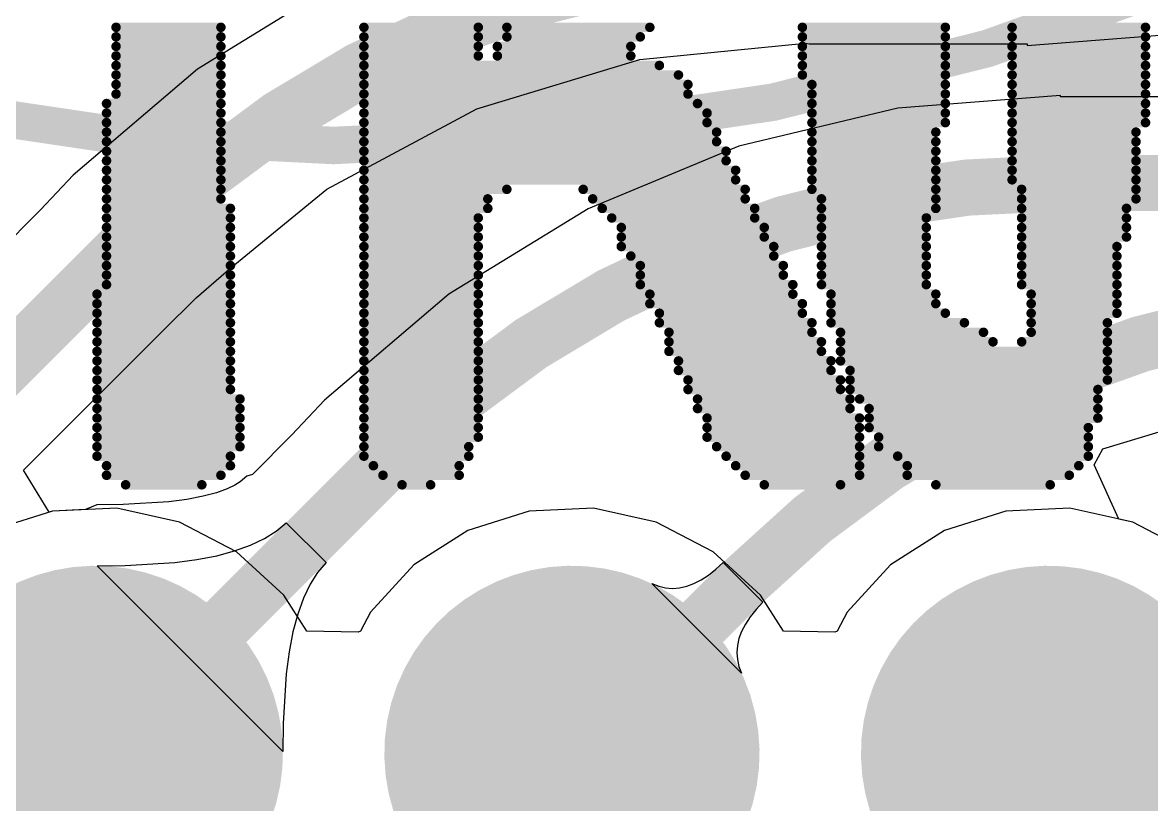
# Model space of a CAD drawing. Header units: millimetres. Extents: x 55.2 to 76.6, y 56.7 to 78.1.
# Drawn here: x 65.084 to 68.092, y 59.681 to 61.765 of the extents above; entities that cross this region are included whole.
import ezdxf

# ---------------------------------------------------------------- set-up
doc = ezdxf.new("R2010")
doc.units = ezdxf.units.MM
for name, color, linetype in [('BottomLayer', 5, 'Continuous'), ('BottomOverlay', 54, 'Continuous'), ('Mechanical1', 6, 'Continuous'), ('MultiLayer', 9, 'Continuous'), ('PadHoleLayer', 156, 'Continuous'), ('TopLayer', 1, 'Continuous'), ('TopSolder', 216, 'Continuous')]:
    doc.layers.add(name, color=color, linetype=linetype)

# ---------------------------------------------------------------- blocks, each defined once
blk = doc.blocks.new('LINX_CELL_HOLDER_SMT_1225_B_4')
at = {"layer": 'BottomOverlay', "const_width": 0.1}
blk.add_lwpolyline([(6, 0, 1), (-6, 0, 1)], format="xyb", close=True, dxfattribs=at)
blk = doc.blocks.new('TESTPOINT_HOLE_6')
at = {"layer": 'BottomLayer', "const_width": 0.5}
blk.add_lwpolyline([(-0.25, 0, 1), (0.25, 0, 1)], format="xyb", close=True, dxfattribs=at)
at = {"layer": 'MultiLayer', "const_width": 0.5}
blk.add_lwpolyline([(-0.25, 0, 1), (0.25, 0, 1)], format="xyb", close=True, dxfattribs=at)
at = {"layer": 'PadHoleLayer', "const_width": 0.325}
blk.add_lwpolyline([(-0.1625, 0, 1), (0.1625, 0, 1)], format="xyb", close=True, dxfattribs=at)
at = {"layer": 'TopLayer', "const_width": 0.5}
blk.add_lwpolyline([(-0.25, 0, 1), (0.25, 0, 1)], format="xyb", close=True, dxfattribs=at)
blk = doc.blocks.new('TESTPOINT_HOLE_7')
at = {"layer": 'BottomLayer', "const_width": 0.5}
blk.add_lwpolyline([(-0.25, 0, 1), (0.25, 0, 1)], format="xyb", close=True, dxfattribs=at)
at = {"layer": 'MultiLayer', "const_width": 0.5}
blk.add_lwpolyline([(-0.25, 0, 1), (0.25, 0, 1)], format="xyb", close=True, dxfattribs=at)
at = {"layer": 'PadHoleLayer', "const_width": 0.325}
blk.add_lwpolyline([(-0.1625, 0, 1), (0.1625, 0, 1)], format="xyb", close=True, dxfattribs=at)
at = {"layer": 'TopLayer', "const_width": 0.5}
blk.add_lwpolyline([(-0.25, 0, 1), (0.25, 0, 1)], format="xyb", close=True, dxfattribs=at)
blk = doc.blocks.new('TESTPOINT_HOLE_8')
at = {"layer": 'BottomLayer', "const_width": 0.5}
blk.add_lwpolyline([(-0.25, 0, 1), (0.25, 0, 1)], format="xyb", close=True, dxfattribs=at)
at = {"layer": 'MultiLayer', "const_width": 0.5}
blk.add_lwpolyline([(-0.25, 0, 1), (0.25, 0, 1)], format="xyb", close=True, dxfattribs=at)
at = {"layer": 'PadHoleLayer', "const_width": 0.325}
blk.add_lwpolyline([(-0.1625, 0, 1), (0.1625, 0, 1)], format="xyb", close=True, dxfattribs=at)
at = {"layer": 'TopLayer', "const_width": 0.5}
blk.add_lwpolyline([(-0.25, 0, 1), (0.25, 0, 1)], format="xyb", close=True, dxfattribs=at)

msp = doc.modelspace()

# ---------------------------------------------------------------- linework, layer by layer
at = {"layer": 'BottomLayer'}
for p, q in [((65.9209, 61.8683), (65.5499, 61.6408)), ((67.7609, 61.7035), (68.1948, 61.7376)), ((66.7288, 61.666), (67.1705, 61.7095)), ((67.1705, 61.7095), (67.1801, 61.7076)), ((67.1801, 61.7076), (67.7609, 61.7076)), ((67.7609, 61.7076), (67.7609, 61.7035)), ((66.2948, 61.5343), (66.7288, 61.666)), ((65.5499, 61.6408), (65.2189, 61.3582)), ((67.8501, 61.5705), (67.4162, 61.5364)), ((67.8501, 61.5664), (67.8501, 61.5705)), ((68.3634, 61.5664), (67.8501, 61.5664)), ((65.8948, 61.3206), (66.2948, 61.5343)), ((67.4162, 61.5364), (66.993, 61.4348)), ((66.993, 61.4348), (66.5909, 61.2682)), ((65.2189, 61.3582), (65.132, 61.2655)), ((65.2189, 61.3582), (65.2189, 61.3582)), ((65.6399, 61.1114), (65.8948, 61.3206)), ((65.132, 61.2655), (64.4269, 60.5603)), ((66.5909, 61.2682), (66.2199, 61.0408)), ((65.5463, 61.0308), (65.6399, 61.1114)), ((66.2199, 61.0408), (65.8889, 60.7582)), ((65.4582, 60.9428), (65.5463, 61.0308)), ((65.0869, 60.5714), (65.4582, 60.9428)), ((65.8889, 60.7582), (65.802, 60.6655)), ((65.8889, 60.7582), (65.8889, 60.7582)), ((67.9624, 60.6287), (68.3487, 60.7459)), ((65.802, 60.6655), (65.6969, 60.5603)), ((67.9393, 60.586), (67.9624, 60.6287)), ((68.0054, 60.4412), (67.9393, 60.586)), ((65.1547, 60.4597), (65.0869, 60.5714)), ((65.6813, 60.5553), (65.6637, 60.5403)), ((65.6969, 60.5603), (65.6813, 60.5553)), ((65.6292, 60.5217), (65.6009, 60.5116)), ((65.6501, 60.5316), (65.6292, 60.5217)), ((65.6637, 60.5403), (65.6501, 60.5316)), ((65.5222, 60.4938), (65.4742, 60.4874)), ((65.5651, 60.5021), (65.5222, 60.4938)), ((65.6009, 60.5116), (65.5651, 60.5021)), ((65.1642, 60.4626), (65.1547, 60.4597)), ((65.2515, 60.4665), (65.1642, 60.4626)), ((65.282, 60.4793), (65.2515, 60.4665)), ((65.3518, 60.4798), (65.282, 60.4793)), ((65.4742, 60.4874), (65.3518, 60.4798)), ((65.7603, 60.4092), (65.7867, 60.4317)), ((65.7867, 60.4317), (65.8927, 60.3257)), ((68.0422, 60.4331), (68.0054, 60.4412)), ((68.194, 60.354), (68.0422, 60.4331)), ((65.7286, 60.3892), (65.7603, 60.4092)), ((65.6491, 60.3564), (65.6915, 60.3716)), ((65.6915, 60.3716), (65.7286, 60.3892)), ((65.5484, 60.3335), (65.6014, 60.3437)), ((65.6014, 60.3437), (65.6491, 60.3564)), ((65.283, 60.317), (65.3573, 60.3174)), ((65.778, 59.822), (65.283, 60.317)), ((65.3573, 60.3174), (65.4901, 60.3257)), ((65.4901, 60.3257), (65.5484, 60.3335)), ((65.8927, 60.3257), (65.8702, 60.2993)), ((66.9312, 60.3076), (66.951, 60.326)), ((66.951, 60.326), (67.057, 60.22)), ((65.8702, 60.2993), (65.8502, 60.2676)), ((66.8921, 60.2792), (66.9116, 60.2919)), ((66.9116, 60.2919), (66.9312, 60.3076)), ((65.8502, 60.2676), (65.8326, 60.2305)), ((67.0002, 60.0302), (66.7612, 60.2692)), ((66.7612, 60.2692), (66.7794, 60.2621)), ((66.7794, 60.2621), (66.7977, 60.2579)), ((66.7977, 60.2579), (66.8163, 60.2565)), ((66.8163, 60.2565), (66.835, 60.2579)), ((66.835, 60.2579), (66.8538, 60.2621)), ((66.8538, 60.2621), (66.8729, 60.2692)), ((66.8729, 60.2692), (66.8921, 60.2792)), ((65.8326, 60.2305), (65.8174, 60.1881)), ((67.057, 60.22), (67.0386, 60.2002)), ((67.0386, 60.2002), (67.0229, 60.1806)), ((65.8174, 60.1881), (65.8047, 60.1404)), ((67.0102, 60.1611), (67.0002, 60.1419)), ((67.0229, 60.1806), (67.0102, 60.1611)), ((65.8047, 60.1404), (65.7945, 60.0874)), ((67.0002, 60.1419), (66.9931, 60.1228)), ((66.9889, 60.104), (66.9875, 60.0853)), ((66.9931, 60.1228), (66.9889, 60.104)), ((65.7945, 60.0874), (65.7867, 60.0291)), ((66.9875, 60.0853), (66.9889, 60.0667)), ((66.9889, 60.0667), (66.9931, 60.0484)), ((66.9931, 60.0484), (67.0002, 60.0302)), ((65.7867, 60.0291), (65.7784, 59.8963)), ((65.7784, 59.8963), (65.778, 59.822))]:
    msp.add_line(p, q, dxfattribs=at)
at = {"layer": 'BottomLayer', "const_width": 0.15}
for points in [[(65.3841, 61.1931, -0.198912), (67.1801, 61.937)], [(66.0541, 60.5931, -0.198912), (67.8501, 61.337)], [(67.004, 60.273, -0.198912), (68.8, 61.0169)]]:
    msp.add_lwpolyline(points, format="xyb", dxfattribs=at)
for points in [[(67.8501, 61.337), (68.3634, 61.337)], [(64.008, 59.817), (65.3841, 61.1931)], [(65.278, 59.817), (66.0541, 60.5931)], [(66.548, 59.817), (67.004, 60.273)], [(64.8117, 59.3507), (65.278, 59.817)]]:
    msp.add_lwpolyline(points, dxfattribs=at)
at = {"layer": 'BottomLayer', "const_width": 0.075}
for points in [[(67.8126, 61.337, 1), (67.8876, 61.337, 1)], [(67.8126, 61.337, 1), (67.8876, 61.337, 1)], [(65.3466, 61.1931, 1), (65.4216, 61.1931, 1)], [(65.3466, 61.1931, 1), (65.4216, 61.1931, 1)], [(66.0166, 60.5931, 1), (66.0916, 60.5931, 1)], [(66.0166, 60.5931, 1), (66.0916, 60.5931, 1)], [(66.9665, 60.273, 1), (67.0415, 60.273, 1)], [(66.9665, 60.273, 1), (67.0415, 60.273, 1)], [(65.2405, 59.817, 1), (65.3155, 59.817, 1)], [(65.2405, 59.817, 1), (65.3155, 59.817, 1)], [(66.5105, 59.817, 1), (66.5855, 59.817, 1)]]:
    msp.add_lwpolyline(points, format="xyb", close=True, dxfattribs=at)
at = {"layer": 'Mechanical1', "const_width": 0.2}
msp.add_lwpolyline([(75.913, 67.437, 1), (55.913, 67.437, 1)], format="xyb", close=True, dxfattribs=at)
at = {"layer": 'TopLayer'}
for p, q in [((65.1642, 60.4626), (65.0009, 60.4112)), ((65.3351, 60.4701), (65.1642, 60.4626)), ((65.5022, 60.4331), (65.3351, 60.4701)), ((66.4342, 60.4626), (66.2709, 60.4112)), ((66.6051, 60.4701), (66.4342, 60.4626)), ((66.7722, 60.4331), (66.6051, 60.4701)), ((67.7042, 60.4627), (67.5409, 60.4112)), ((67.8751, 60.4701), (67.7042, 60.4627)), ((68.0422, 60.4331), (67.8751, 60.4701)), ((65.654, 60.354), (65.5022, 60.4331)), ((66.924, 60.354), (66.7722, 60.4331)), ((68.194, 60.354), (68.0422, 60.4331)), ((66.2709, 60.4112), (66.1266, 60.3192)), ((67.5409, 60.4112), (67.3966, 60.3192)), ((65.7802, 60.2384), (65.654, 60.354)), ((67.0502, 60.2384), (66.924, 60.354)), ((66.1266, 60.3192), (66.011, 60.193)), ((67.3966, 60.3192), (67.281, 60.193)), ((65.8414, 60.1424), (65.7802, 60.2384)), ((67.1114, 60.1424), (67.0502, 60.2384)), ((66.011, 60.193), (65.9847, 60.1425)), ((67.281, 60.193), (67.2547, 60.1425)), ((65.9786, 60.1399), (65.8414, 60.1424)), ((65.9847, 60.1425), (65.9786, 60.1399)), ((67.2486, 60.1399), (67.1114, 60.1424)), ((67.2547, 60.1425), (67.2486, 60.1399))]:
    msp.add_line(p, q, dxfattribs=at)
at = {"layer": 'TopLayer', "const_width": 0.15}
msp.add_lwpolyline([(67.818, 59.817), (69.3409, 59.817)], dxfattribs=at)
at = {"layer": 'TopLayer', "const_width": 0.075}
msp.add_lwpolyline([(67.7805, 59.817, 1), (67.8555, 59.817, 1)], format="xyb", close=True, dxfattribs=at)
at = {"layer": 'TopSolder'}
for points, const_width in [([(75.913, 67.437, 1), (55.913, 67.437, 1)], 1.4), ([(65.3269, 61.7519, 1), (65.3396, 61.7519, 1)], 0.0127), ([(65.6063, 61.7519, 1), (65.619, 61.7519, 1)], 0.0127), ([(65.9873, 61.7519, 1), (66, 61.7519, 1)], 0.0127), ([(66.2921, 61.7519, 1), (66.3048, 61.7519, 1)], 0.0127), ([(66.3683, 61.7519, 1), (66.381, 61.7519, 1)], 0.0127), ([(66.7493, 61.7519, 1), (66.762, 61.7519, 1)], 0.0127), ([(67.1557, 61.7519, 1), (67.1684, 61.7519, 1)], 0.0127), ([(67.5367, 61.7519, 1), (67.5494, 61.7519, 1)], 0.0127), ([(67.7145, 61.7519, 1), (67.7272, 61.7519, 1)], 0.0127), ([(68.0701, 61.7519, 1), (68.0828, 61.7519, 1)], 0.0127), ([(65.3269, 61.7265, 1), (65.3396, 61.7265, 1)], 0.0127), ([(65.6063, 61.7265, 1), (65.619, 61.7265, 1)], 0.0127), ([(65.9873, 61.7265, 1), (66, 61.7265, 1)], 0.0127), ([(66.2921, 61.7265, 1), (66.3048, 61.7265, 1)], 0.0127), ([(66.3683, 61.7265, 1), (66.381, 61.7265, 1)], 0.0127), ([(66.7239, 61.7265, 1), (66.7366, 61.7265, 1)], 0.0127), ([(67.1557, 61.7265, 1), (67.1684, 61.7265, 1)], 0.0127), ([(67.5367, 61.7265, 1), (67.5494, 61.7265, 1)], 0.0127), ([(67.7145, 61.7265, 1), (67.7272, 61.7265, 1)], 0.0127), ([(68.0701, 61.7265, 1), (68.0828, 61.7265, 1)], 0.0127), ([(65.3269, 61.7011, 1), (65.3396, 61.7011, 1)], 0.0127), ([(65.6063, 61.7011, 1), (65.619, 61.7011, 1)], 0.0127), ([(65.9873, 61.7011, 1), (66, 61.7011, 1)], 0.0127), ([(66.2921, 61.7011, 1), (66.3048, 61.7011, 1)], 0.0127), ([(66.3429, 61.7011, 1), (66.3556, 61.7011, 1)], 0.0127), ([(66.6985, 61.7011, 1), (66.7112, 61.7011, 1)], 0.0127), ([(67.1557, 61.7011, 1), (67.1684, 61.7011, 1)], 0.0127), ([(67.5367, 61.7011, 1), (67.5494, 61.7011, 1)], 0.0127), ([(67.7145, 61.7011, 1), (67.7272, 61.7011, 1)], 0.0127), ([(68.0701, 61.7011, 1), (68.0828, 61.7011, 1)], 0.0127), ([(65.3269, 61.6757, 1), (65.3396, 61.6757, 1)], 0.0127), ([(65.6063, 61.6757, 1), (65.619, 61.6757, 1)], 0.0127), ([(65.9873, 61.6757, 1), (66, 61.6757, 1)], 0.0127), ([(66.2921, 61.6757, 1), (66.3048, 61.6757, 1)], 0.0127), ([(66.3429, 61.6757, 1), (66.3556, 61.6757, 1)], 0.0127), ([(66.6985, 61.6757, 1), (66.7112, 61.6757, 1)], 0.0127), ([(67.1557, 61.6757, 1), (67.1684, 61.6757, 1)], 0.0127), ([(67.5367, 61.6757, 1), (67.5494, 61.6757, 1)], 0.0127), ([(67.7145, 61.6757, 1), (67.7272, 61.6757, 1)], 0.0127), ([(68.0701, 61.6757, 1), (68.0828, 61.6757, 1)], 0.0127), ([(65.3269, 61.6503, 1), (65.3396, 61.6503, 1)], 0.0127), ([(65.3269, 61.6249, 1), (65.3396, 61.6249, 1)], 0.0127), ([(65.6063, 61.6503, 1), (65.619, 61.6503, 1)], 0.0127), ([(65.6063, 61.6249, 1), (65.619, 61.6249, 1)], 0.0127), ([(65.9873, 61.6503, 1), (66, 61.6503, 1)], 0.0127), ([(65.9873, 61.6249, 1), (66, 61.6249, 1)], 0.0127), ([(66.7747, 61.6503, 1), (66.7874, 61.6503, 1)], 0.0127), ([(66.8255, 61.6249, 1), (66.8382, 61.6249, 1)], 0.0127), ([(67.1557, 61.6503, 1), (67.1684, 61.6503, 1)], 0.0127), ([(67.1557, 61.6249, 1), (67.1684, 61.6249, 1)], 0.0127), ([(67.5367, 61.6503, 1), (67.5494, 61.6503, 1)], 0.0127), ([(67.5367, 61.6249, 1), (67.5494, 61.6249, 1)], 0.0127), ([(67.7145, 61.6503, 1), (67.7272, 61.6503, 1)], 0.0127), ([(67.7145, 61.6249, 1), (67.7272, 61.6249, 1)], 0.0127), ([(68.0701, 61.6503, 1), (68.0828, 61.6503, 1)], 0.0127), ([(68.0701, 61.6249, 1), (68.0828, 61.6249, 1)], 0.0127), ([(65.3269, 61.5995, 1), (65.3396, 61.5995, 1)], 0.0127), ([(65.6063, 61.5995, 1), (65.619, 61.5995, 1)], 0.0127), ([(65.9873, 61.5995, 1), (66, 61.5995, 1)], 0.0127), ([(66.8509, 61.5995, 1), (66.8636, 61.5995, 1)], 0.0127), ([(67.1811, 61.5995, 1), (67.1938, 61.5995, 1)], 0.0127), ([(67.5367, 61.5995, 1), (67.5494, 61.5995, 1)], 0.0127), ([(67.7145, 61.5995, 1), (67.7272, 61.5995, 1)], 0.0127), ([(68.0701, 61.5995, 1), (68.0828, 61.5995, 1)], 0.0127), ([(65.3269, 61.5741, 1), (65.3396, 61.5741, 1)], 0.0127), ([(65.6063, 61.5741, 1), (65.619, 61.5741, 1)], 0.0127), ([(65.9873, 61.5741, 1), (66, 61.5741, 1)], 0.0127), ([(66.8509, 61.5741, 1), (66.8636, 61.5741, 1)], 0.0127), ([(67.1811, 61.5741, 1), (67.1938, 61.5741, 1)], 0.0127), ([(67.5367, 61.5741, 1), (67.5494, 61.5741, 1)], 0.0127), ([(67.7145, 61.5741, 1), (67.7272, 61.5741, 1)], 0.0127), ([(68.0701, 61.5741, 1), (68.0828, 61.5741, 1)], 0.0127), ([(65.3015, 61.5487, 1), (65.3142, 61.5487, 1)], 0.0127), ([(65.6063, 61.5487, 1), (65.619, 61.5487, 1)], 0.0127), ([(65.9873, 61.5487, 1), (66, 61.5487, 1)], 0.0127), ([(66.8763, 61.5487, 1), (66.889, 61.5487, 1)], 0.0127), ([(67.1811, 61.5487, 1), (67.1938, 61.5487, 1)], 0.0127), ([(67.5367, 61.5487, 1), (67.5494, 61.5487, 1)], 0.0127), ([(67.7145, 61.5487, 1), (67.7272, 61.5487, 1)], 0.0127), ([(68.0701, 61.5487, 1), (68.0828, 61.5487, 1)], 0.0127), ([(65.3015, 61.5233, 1), (65.3142, 61.5233, 1)], 0.0127), ([(65.6063, 61.5233, 1), (65.619, 61.5233, 1)], 0.0127), ([(65.9873, 61.5233, 1), (66, 61.5233, 1)], 0.0127), ([(66.9017, 61.5233, 1), (66.9144, 61.5233, 1)], 0.0127), ([(67.1811, 61.5233, 1), (67.1938, 61.5233, 1)], 0.0127), ([(67.5367, 61.5233, 1), (67.5494, 61.5233, 1)], 0.0127), ([(67.7145, 61.5233, 1), (67.7272, 61.5233, 1)], 0.0127), ([(68.0701, 61.5233, 1), (68.0828, 61.5233, 1)], 0.0127), ([(65.3015, 61.4979, 1), (65.3142, 61.4979, 1)], 0.0127), ([(65.3015, 61.4725, 1), (65.3142, 61.4725, 1)], 0.0127), ([(65.6063, 61.4979, 1), (65.619, 61.4979, 1)], 0.0127), ([(65.6063, 61.4725, 1), (65.619, 61.4725, 1)], 0.0127), ([(65.9873, 61.4979, 1), (66, 61.4979, 1)], 0.0127), ([(65.9873, 61.4725, 1), (66, 61.4725, 1)], 0.0127), ([(66.9017, 61.4979, 1), (66.9144, 61.4979, 1)], 0.0127), ([(66.9271, 61.4725, 1), (66.9398, 61.4725, 1)], 0.0127), ([(67.1811, 61.4979, 1), (67.1938, 61.4979, 1)], 0.0127), ([(67.1811, 61.4725, 1), (67.1938, 61.4725, 1)], 0.0127), ([(67.5113, 61.4725, 1), (67.524, 61.4725, 1)], 0.0127), ([(67.5367, 61.4979, 1), (67.5494, 61.4979, 1)], 0.0127), ([(67.7145, 61.4979, 1), (67.7272, 61.4979, 1)], 0.0127), ([(67.7145, 61.4725, 1), (67.7272, 61.4725, 1)], 0.0127), ([(68.0447, 61.4725, 1), (68.0574, 61.4725, 1)], 0.0127), ([(68.0701, 61.4979, 1), (68.0828, 61.4979, 1)], 0.0127), ([(65.3015, 61.4471, 1), (65.3142, 61.4471, 1)], 0.0127), ([(65.6063, 61.4471, 1), (65.619, 61.4471, 1)], 0.0127), ([(65.9873, 61.4471, 1), (66, 61.4471, 1)], 0.0127), ([(66.9271, 61.4471, 1), (66.9398, 61.4471, 1)], 0.0127), ([(67.1811, 61.4471, 1), (67.1938, 61.4471, 1)], 0.0127), ([(67.5113, 61.4471, 1), (67.524, 61.4471, 1)], 0.0127), ([(67.7145, 61.4471, 1), (67.7272, 61.4471, 1)], 0.0127), ([(68.0447, 61.4471, 1), (68.0574, 61.4471, 1)], 0.0127), ([(65.3015, 61.4217, 1), (65.3142, 61.4217, 1)], 0.0127), ([(65.6063, 61.4217, 1), (65.619, 61.4217, 1)], 0.0127), ([(65.9873, 61.4217, 1), (66, 61.4217, 1)], 0.0127), ([(66.9525, 61.4217, 1), (66.9652, 61.4217, 1)], 0.0127), ([(67.1811, 61.4217, 1), (67.1938, 61.4217, 1)], 0.0127), ([(67.5113, 61.4217, 1), (67.524, 61.4217, 1)], 0.0127), ([(67.7145, 61.4217, 1), (67.7272, 61.4217, 1)], 0.0127), ([(68.0447, 61.4217, 1), (68.0574, 61.4217, 1)], 0.0127), ([(65.3015, 61.3963, 1), (65.3142, 61.3963, 1)], 0.0127), ([(65.6063, 61.3963, 1), (65.619, 61.3963, 1)], 0.0127), ([(65.9873, 61.3963, 1), (66, 61.3963, 1)], 0.0127), ([(66.9525, 61.3963, 1), (66.9652, 61.3963, 1)], 0.0127), ([(67.1811, 61.3963, 1), (67.1938, 61.3963, 1)], 0.0127), ([(67.5113, 61.3963, 1), (67.524, 61.3963, 1)], 0.0127), ([(67.7145, 61.3963, 1), (67.7272, 61.3963, 1)], 0.0127), ([(68.0447, 61.3963, 1), (68.0574, 61.3963, 1)], 0.0127), ([(65.3015, 61.3709, 1), (65.3142, 61.3709, 1)], 0.0127), ([(65.6063, 61.3709, 1), (65.619, 61.3709, 1)], 0.0127), ([(65.9873, 61.3709, 1), (66, 61.3709, 1)], 0.0127), ([(66.9779, 61.3709, 1), (66.9906, 61.3709, 1)], 0.0127), ([(67.1811, 61.3709, 1), (67.1938, 61.3709, 1)], 0.0127), ([(67.5113, 61.3709, 1), (67.524, 61.3709, 1)], 0.0127), ([(67.7145, 61.3709, 1), (67.7272, 61.3709, 1)], 0.0127), ([(68.0447, 61.3709, 1), (68.0574, 61.3709, 1)], 0.0127), ([(65.3015, 61.3455, 1), (65.3142, 61.3455, 1)], 0.0127), ([(65.3015, 61.3201, 1), (65.3142, 61.3201, 1)], 0.0127), ([(65.6063, 61.3455, 1), (65.619, 61.3455, 1)], 0.0127), ([(65.6063, 61.3201, 1), (65.619, 61.3201, 1)], 0.0127), ([(65.9873, 61.3455, 1), (66, 61.3455, 1)], 0.0127), ([(65.9873, 61.3201, 1), (66, 61.3201, 1)], 0.0127), ([(66.3683, 61.3201, 1), (66.381, 61.3201, 1)], 0.0127), ([(66.5715, 61.3201, 1), (66.5842, 61.3201, 1)], 0.0127), ([(66.9779, 61.3455, 1), (66.9906, 61.3455, 1)], 0.0127), ([(67.0033, 61.3201, 1), (67.016, 61.3201, 1)], 0.0127), ([(67.1811, 61.3455, 1), (67.1938, 61.3455, 1)], 0.0127), ([(67.1811, 61.3201, 1), (67.1938, 61.3201, 1)], 0.0127), ([(67.5113, 61.3455, 1), (67.524, 61.3455, 1)], 0.0127), ([(67.5113, 61.3201, 1), (67.524, 61.3201, 1)], 0.0127), ([(67.7145, 61.3455, 1), (67.7272, 61.3455, 1)], 0.0127), ([(67.7399, 61.3201, 1), (67.7526, 61.3201, 1)], 0.0127), ([(68.0447, 61.3455, 1), (68.0574, 61.3455, 1)], 0.0127), ([(68.0447, 61.3201, 1), (68.0574, 61.3201, 1)], 0.0127), ([(65.3015, 61.2947, 1), (65.3142, 61.2947, 1)], 0.0127), ([(65.6063, 61.2947, 1), (65.619, 61.2947, 1)], 0.0127), ([(65.9873, 61.2947, 1), (66, 61.2947, 1)], 0.0127), ([(66.3175, 61.2947, 1), (66.3302, 61.2947, 1)], 0.0127), ([(66.5969, 61.2947, 1), (66.6096, 61.2947, 1)], 0.0127), ([(67.0033, 61.2947, 1), (67.016, 61.2947, 1)], 0.0127), ([(67.2065, 61.2947, 1), (67.2192, 61.2947, 1)], 0.0127), ([(67.5113, 61.2947, 1), (67.524, 61.2947, 1)], 0.0127), ([(67.7399, 61.2947, 1), (67.7526, 61.2947, 1)], 0.0127), ([(68.0447, 61.2947, 1), (68.0574, 61.2947, 1)], 0.0127), ([(65.3015, 61.2693, 1), (65.3142, 61.2693, 1)], 0.0127), ([(65.6317, 61.2693, 1), (65.6444, 61.2693, 1)], 0.0127), ([(65.9873, 61.2693, 1), (66, 61.2693, 1)], 0.0127), ([(66.3175, 61.2693, 1), (66.3302, 61.2693, 1)], 0.0127), ([(66.6223, 61.2693, 1), (66.635, 61.2693, 1)], 0.0127), ([(67.0287, 61.2693, 1), (67.0414, 61.2693, 1)], 0.0127), ([(67.2065, 61.2693, 1), (67.2192, 61.2693, 1)], 0.0127), ([(67.5113, 61.2693, 1), (67.524, 61.2693, 1)], 0.0127), ([(67.7399, 61.2693, 1), (67.7526, 61.2693, 1)], 0.0127), ([(68.0193, 61.2693, 1), (68.032, 61.2693, 1)], 0.0127), ([(65.3015, 61.2439, 1), (65.3142, 61.2439, 1)], 0.0127), ([(65.6317, 61.2439, 1), (65.6444, 61.2439, 1)], 0.0127), ([(65.9873, 61.2439, 1), (66, 61.2439, 1)], 0.0127), ([(66.2921, 61.2439, 1), (66.3048, 61.2439, 1)], 0.0127), ([(66.6477, 61.2439, 1), (66.6604, 61.2439, 1)], 0.0127), ([(67.0287, 61.2439, 1), (67.0414, 61.2439, 1)], 0.0127), ([(67.2065, 61.2439, 1), (67.2192, 61.2439, 1)], 0.0127), ([(67.4859, 61.2439, 1), (67.4986, 61.2439, 1)], 0.0127), ([(67.7399, 61.2439, 1), (67.7526, 61.2439, 1)], 0.0127), ([(68.0193, 61.2439, 1), (68.032, 61.2439, 1)], 0.0127), ([(65.3015, 61.2185, 1), (65.3142, 61.2185, 1)], 0.0127), ([(65.6317, 61.2185, 1), (65.6444, 61.2185, 1)], 0.0127), ([(65.9873, 61.2185, 1), (66, 61.2185, 1)], 0.0127), ([(66.2921, 61.2185, 1), (66.3048, 61.2185, 1)], 0.0127), ([(66.6731, 61.2185, 1), (66.6858, 61.2185, 1)], 0.0127), ([(67.0541, 61.2185, 1), (67.0668, 61.2185, 1)], 0.0127), ([(67.2065, 61.2185, 1), (67.2192, 61.2185, 1)], 0.0127), ([(67.4859, 61.2185, 1), (67.4986, 61.2185, 1)], 0.0127), ([(67.7399, 61.2185, 1), (67.7526, 61.2185, 1)], 0.0127), ([(68.0193, 61.2185, 1), (68.032, 61.2185, 1)], 0.0127), ([(65.3015, 61.1931, 1), (65.3142, 61.1931, 1)], 0.0127), ([(65.6317, 61.1931, 1), (65.6444, 61.1931, 1)], 0.0127), ([(65.9873, 61.1931, 1), (66, 61.1931, 1)], 0.0127), ([(66.2921, 61.1931, 1), (66.3048, 61.1931, 1)], 0.0127), ([(66.6731, 61.1931, 1), (66.6858, 61.1931, 1)], 0.0127), ([(67.0541, 61.1931, 1), (67.0668, 61.1931, 1)], 0.0127), ([(67.2065, 61.1931, 1), (67.2192, 61.1931, 1)], 0.0127), ([(67.4859, 61.1931, 1), (67.4986, 61.1931, 1)], 0.0127), ([(67.7399, 61.1931, 1), (67.7526, 61.1931, 1)], 0.0127), ([(68.0193, 61.1931, 1), (68.032, 61.1931, 1)], 0.0127), ([(65.3015, 61.1677, 1), (65.3142, 61.1677, 1)], 0.0127), ([(65.3015, 61.1423, 1), (65.3142, 61.1423, 1)], 0.0127), ([(65.6317, 61.1677, 1), (65.6444, 61.1677, 1)], 0.0127), ([(65.6317, 61.1423, 1), (65.6444, 61.1423, 1)], 0.0127), ([(65.9873, 61.1677, 1), (66, 61.1677, 1)], 0.0127), ([(65.9873, 61.1423, 1), (66, 61.1423, 1)], 0.0127), ([(66.2921, 61.1677, 1), (66.3048, 61.1677, 1)], 0.0127), ([(66.2921, 61.1423, 1), (66.3048, 61.1423, 1)], 0.0127), ([(66.6731, 61.1677, 1), (66.6858, 61.1677, 1)], 0.0127), ([(66.6985, 61.1423, 1), (66.7112, 61.1423, 1)], 0.0127), ([(67.0795, 61.1677, 1), (67.0922, 61.1677, 1)], 0.0127), ([(67.0795, 61.1423, 1), (67.0922, 61.1423, 1)], 0.0127), ([(67.2065, 61.1677, 1), (67.2192, 61.1677, 1)], 0.0127), ([(67.2065, 61.1423, 1), (67.2192, 61.1423, 1)], 0.0127), ([(67.4859, 61.1677, 1), (67.4986, 61.1677, 1)], 0.0127), ([(67.4859, 61.1423, 1), (67.4986, 61.1423, 1)], 0.0127), ([(67.7399, 61.1677, 1), (67.7526, 61.1677, 1)], 0.0127), ([(67.7399, 61.1423, 1), (67.7526, 61.1423, 1)], 0.0127), ([(67.9939, 61.1677, 1), (68.0066, 61.1677, 1)], 0.0127), ([(67.9939, 61.1423, 1), (68.0066, 61.1423, 1)], 0.0127), ([(65.3015, 61.1169, 1), (65.3142, 61.1169, 1)], 0.0127), ([(65.6317, 61.1169, 1), (65.6444, 61.1169, 1)], 0.0127), ([(65.9873, 61.1169, 1), (66, 61.1169, 1)], 0.0127), ([(66.2921, 61.1169, 1), (66.3048, 61.1169, 1)], 0.0127), ([(66.7239, 61.1169, 1), (66.7366, 61.1169, 1)], 0.0127), ([(67.1049, 61.1169, 1), (67.1176, 61.1169, 1)], 0.0127), ([(67.2065, 61.1169, 1), (67.2192, 61.1169, 1)], 0.0127), ([(67.4859, 61.1169, 1), (67.4986, 61.1169, 1)], 0.0127), ([(67.7399, 61.1169, 1), (67.7526, 61.1169, 1)], 0.0127), ([(67.9939, 61.1169, 1), (68.0066, 61.1169, 1)], 0.0127), ([(65.3015, 61.0915, 1), (65.3142, 61.0915, 1)], 0.0127), ([(65.6317, 61.0915, 1), (65.6444, 61.0915, 1)], 0.0127), ([(65.9873, 61.0915, 1), (66, 61.0915, 1)], 0.0127), ([(66.2921, 61.0915, 1), (66.3048, 61.0915, 1)], 0.0127), ([(66.7239, 61.0915, 1), (66.7366, 61.0915, 1)], 0.0127), ([(67.1049, 61.0915, 1), (67.1176, 61.0915, 1)], 0.0127), ([(67.2065, 61.0915, 1), (67.2192, 61.0915, 1)], 0.0127), ([(67.4859, 61.0915, 1), (67.4986, 61.0915, 1)], 0.0127), ([(67.7399, 61.0915, 1), (67.7526, 61.0915, 1)], 0.0127), ([(67.9939, 61.0915, 1), (68.0066, 61.0915, 1)], 0.0127), ([(65.3015, 61.0661, 1), (65.3142, 61.0661, 1)], 0.0127), ([(65.6317, 61.0661, 1), (65.6444, 61.0661, 1)], 0.0127), ([(65.9873, 61.0661, 1), (66, 61.0661, 1)], 0.0127), ([(66.2921, 61.0661, 1), (66.3048, 61.0661, 1)], 0.0127), ([(66.7239, 61.0661, 1), (66.7366, 61.0661, 1)], 0.0127), ([(67.1303, 61.0661, 1), (67.143, 61.0661, 1)], 0.0127), ([(67.2065, 61.0661, 1), (67.2192, 61.0661, 1)], 0.0127), ([(67.4859, 61.0661, 1), (67.4986, 61.0661, 1)], 0.0127), ([(67.7399, 61.0661, 1), (67.7526, 61.0661, 1)], 0.0127), ([(67.9939, 61.0661, 1), (68.0066, 61.0661, 1)], 0.0127), ([(65.2761, 61.0407, 1), (65.2888, 61.0407, 1)], 0.0127), ([(65.6317, 61.0407, 1), (65.6444, 61.0407, 1)], 0.0127), ([(65.9873, 61.0407, 1), (66, 61.0407, 1)], 0.0127), ([(66.2921, 61.0407, 1), (66.3048, 61.0407, 1)], 0.0127), ([(66.7493, 61.0407, 1), (66.762, 61.0407, 1)], 0.0127), ([(67.1303, 61.0407, 1), (67.143, 61.0407, 1)], 0.0127), ([(67.2319, 61.0407, 1), (67.2446, 61.0407, 1)], 0.0127), ([(67.5113, 61.0407, 1), (67.524, 61.0407, 1)], 0.0127), ([(67.7653, 61.0407, 1), (67.778, 61.0407, 1)], 0.0127), ([(67.9939, 61.0407, 1), (68.0066, 61.0407, 1)], 0.0127), ([(65.2761, 61.0153, 1), (65.2888, 61.0153, 1)], 0.0127), ([(65.2761, 60.9899, 1), (65.2888, 60.9899, 1)], 0.0127), ([(65.6317, 61.0153, 1), (65.6444, 61.0153, 1)], 0.0127), ([(65.6317, 60.9899, 1), (65.6444, 60.9899, 1)], 0.0127), ([(65.9873, 61.0153, 1), (66, 61.0153, 1)], 0.0127), ([(65.9873, 60.9899, 1), (66, 60.9899, 1)], 0.0127), ([(66.2921, 61.0153, 1), (66.3048, 61.0153, 1)], 0.0127), ([(66.2921, 60.9899, 1), (66.3048, 60.9899, 1)], 0.0127), ([(66.7493, 61.0153, 1), (66.762, 61.0153, 1)], 0.0127), ([(66.7747, 60.9899, 1), (66.7874, 60.9899, 1)], 0.0127), ([(67.1557, 61.0153, 1), (67.1684, 61.0153, 1)], 0.0127), ([(67.1557, 60.9899, 1), (67.1684, 60.9899, 1)], 0.0127), ([(67.2319, 61.0153, 1), (67.2446, 61.0153, 1)], 0.0127), ([(67.2319, 60.9899, 1), (67.2446, 60.9899, 1)], 0.0127), ([(67.5113, 61.0153, 1), (67.524, 61.0153, 1)], 0.0127), ([(67.5367, 60.9899, 1), (67.5494, 60.9899, 1)], 0.0127), ([(67.7653, 61.0153, 1), (67.778, 61.0153, 1)], 0.0127), ([(67.7653, 60.9899, 1), (67.778, 60.9899, 1)], 0.0127), ([(67.9939, 61.0153, 1), (68.0066, 61.0153, 1)], 0.0127), ([(67.9939, 60.9899, 1), (68.0066, 60.9899, 1)], 0.0127), ([(65.2761, 60.9645, 1), (65.2888, 60.9645, 1)], 0.0127), ([(65.6317, 60.9645, 1), (65.6444, 60.9645, 1)], 0.0127), ([(65.9873, 60.9645, 1), (66, 60.9645, 1)], 0.0127), ([(66.2921, 60.9645, 1), (66.3048, 60.9645, 1)], 0.0127), ([(66.7747, 60.9645, 1), (66.7874, 60.9645, 1)], 0.0127), ([(67.1811, 60.9645, 1), (67.1938, 60.9645, 1)], 0.0127), ([(67.2319, 60.9645, 1), (67.2446, 60.9645, 1)], 0.0127), ([(67.5875, 60.9645, 1), (67.6002, 60.9645, 1)], 0.0127), ([(67.7653, 60.9645, 1), (67.778, 60.9645, 1)], 0.0127), ([(67.9685, 60.9645, 1), (67.9812, 60.9645, 1)], 0.0127), ([(65.2761, 60.9391, 1), (65.2888, 60.9391, 1)], 0.0127), ([(65.6317, 60.9391, 1), (65.6444, 60.9391, 1)], 0.0127), ([(65.9873, 60.9391, 1), (66, 60.9391, 1)], 0.0127), ([(66.2921, 60.9391, 1), (66.3048, 60.9391, 1)], 0.0127), ([(66.8001, 60.9391, 1), (66.8128, 60.9391, 1)], 0.0127), ([(67.1811, 60.9391, 1), (67.1938, 60.9391, 1)], 0.0127), ([(67.2573, 60.9391, 1), (67.27, 60.9391, 1)], 0.0127), ([(67.6383, 60.9391, 1), (67.651, 60.9391, 1)], 0.0127), ([(67.7653, 60.9391, 1), (67.778, 60.9391, 1)], 0.0127), ([(67.9685, 60.9391, 1), (67.9812, 60.9391, 1)], 0.0127), ([(65.2761, 60.9137, 1), (65.2888, 60.9137, 1)], 0.0127), ([(65.6317, 60.9137, 1), (65.6444, 60.9137, 1)], 0.0127), ([(65.9873, 60.9137, 1), (66, 60.9137, 1)], 0.0127), ([(66.2921, 60.9137, 1), (66.3048, 60.9137, 1)], 0.0127), ([(66.8001, 60.9137, 1), (66.8128, 60.9137, 1)], 0.0127), ([(67.2065, 60.9137, 1), (67.2192, 60.9137, 1)], 0.0127), ([(67.2573, 60.9137, 1), (67.27, 60.9137, 1)], 0.0127), ([(67.6637, 60.9137, 1), (67.6764, 60.9137, 1)], 0.0127), ([(67.7399, 60.9137, 1), (67.7526, 60.9137, 1)], 0.0127), ([(67.9685, 60.9137, 1), (67.9812, 60.9137, 1)], 0.0127), ([(65.2761, 60.8883, 1), (65.2888, 60.8883, 1)], 0.0127), ([(65.6317, 60.8883, 1), (65.6444, 60.8883, 1)], 0.0127), ([(65.9873, 60.8883, 1), (66, 60.8883, 1)], 0.0127), ([(66.2921, 60.8883, 1), (66.3048, 60.8883, 1)], 0.0127), ([(66.8001, 60.8883, 1), (66.8128, 60.8883, 1)], 0.0127), ([(67.2065, 60.8883, 1), (67.2192, 60.8883, 1)], 0.0127), ([(67.2573, 60.8883, 1), (67.27, 60.8883, 1)], 0.0127), ([(67.9685, 60.8883, 1), (67.9812, 60.8883, 1)], 0.0127), ([(65.2761, 60.8629, 1), (65.2888, 60.8629, 1)], 0.0127), ([(65.6317, 60.8629, 1), (65.6444, 60.8629, 1)], 0.0127), ([(65.9873, 60.8629, 1), (66, 60.8629, 1)], 0.0127), ([(66.2921, 60.8629, 1), (66.3048, 60.8629, 1)], 0.0127), ([(66.8255, 60.8629, 1), (66.8382, 60.8629, 1)], 0.0127), ([(67.2319, 60.8629, 1), (67.2446, 60.8629, 1)], 0.0127), ([(67.2573, 60.8629, 1), (67.27, 60.8629, 1)], 0.0127), ([(67.9685, 60.8629, 1), (67.9812, 60.8629, 1)], 0.0127), ([(65.2761, 60.8375, 1), (65.2888, 60.8375, 1)], 0.0127), ([(65.2761, 60.8121, 1), (65.2888, 60.8121, 1)], 0.0127), ([(65.6317, 60.8375, 1), (65.6444, 60.8375, 1)], 0.0127), ([(65.6317, 60.8121, 1), (65.6444, 60.8121, 1)], 0.0127), ([(65.9873, 60.8375, 1), (66, 60.8375, 1)], 0.0127), ([(65.9873, 60.8121, 1), (66, 60.8121, 1)], 0.0127), ([(66.2921, 60.8375, 1), (66.3048, 60.8375, 1)], 0.0127), ([(66.2921, 60.8121, 1), (66.3048, 60.8121, 1)], 0.0127), ([(66.8255, 60.8375, 1), (66.8382, 60.8375, 1)], 0.0127), ([(66.8509, 60.8121, 1), (66.8636, 60.8121, 1)], 0.0127), ([(67.2319, 60.8375, 1), (67.2446, 60.8375, 1)], 0.0127), ([(67.2573, 60.8121, 1), (67.27, 60.8121, 1)], 0.0127), ([(67.2827, 60.8375, 1), (67.2954, 60.8375, 1)], 0.0127), ([(67.2827, 60.8121, 1), (67.2954, 60.8121, 1)], 0.0127), ([(67.9685, 60.8375, 1), (67.9812, 60.8375, 1)], 0.0127), ([(67.9685, 60.8121, 1), (67.9812, 60.8121, 1)], 0.0127), ([(65.2761, 60.7867, 1), (65.2888, 60.7867, 1)], 0.0127), ([(65.6317, 60.7867, 1), (65.6444, 60.7867, 1)], 0.0127), ([(65.9873, 60.7867, 1), (66, 60.7867, 1)], 0.0127), ([(66.2921, 60.7867, 1), (66.3048, 60.7867, 1)], 0.0127), ([(66.8509, 60.7867, 1), (66.8636, 60.7867, 1)], 0.0127), ([(67.2573, 60.7867, 1), (67.27, 60.7867, 1)], 0.0127), ([(67.2827, 60.7867, 1), (67.2954, 60.7867, 1)], 0.0127), ([(67.9431, 60.7867, 1), (67.9558, 60.7867, 1)], 0.0127), ([(65.2761, 60.7613, 1), (65.2888, 60.7613, 1)], 0.0127), ([(65.6571, 60.7613, 1), (65.6698, 60.7613, 1)], 0.0127), ([(65.9873, 60.7613, 1), (66, 60.7613, 1)], 0.0127), ([(66.2921, 60.7613, 1), (66.3048, 60.7613, 1)], 0.0127), ([(66.8763, 60.7613, 1), (66.889, 60.7613, 1)], 0.0127), ([(67.2827, 60.7613, 1), (67.2954, 60.7613, 1)], 0.0127), ([(67.3081, 60.7613, 1), (67.3208, 60.7613, 1)], 0.0127), ([(67.9431, 60.7613, 1), (67.9558, 60.7613, 1)], 0.0127), ([(65.2761, 60.7359, 1), (65.2888, 60.7359, 1)], 0.0127), ([(65.6571, 60.7359, 1), (65.6698, 60.7359, 1)], 0.0127), ([(65.9873, 60.7359, 1), (66, 60.7359, 1)], 0.0127), ([(66.2921, 60.7359, 1), (66.3048, 60.7359, 1)], 0.0127), ([(66.8763, 60.7359, 1), (66.889, 60.7359, 1)], 0.0127), ([(67.2827, 60.7359, 1), (67.2954, 60.7359, 1)], 0.0127), ([(67.3335, 60.7359, 1), (67.3462, 60.7359, 1)], 0.0127), ([(67.9431, 60.7359, 1), (67.9558, 60.7359, 1)], 0.0127), ([(65.2761, 60.7105, 1), (65.2888, 60.7105, 1)], 0.0127), ([(65.6571, 60.7105, 1), (65.6698, 60.7105, 1)], 0.0127), ([(65.9873, 60.7105, 1), (66, 60.7105, 1)], 0.0127), ([(66.2921, 60.7105, 1), (66.3048, 60.7105, 1)], 0.0127), ([(66.9017, 60.7105, 1), (66.9144, 60.7105, 1)], 0.0127), ([(67.3081, 60.7105, 1), (67.3208, 60.7105, 1)], 0.0127), ([(67.3335, 60.7105, 1), (67.3462, 60.7105, 1)], 0.0127), ([(67.9431, 60.7105, 1), (67.9558, 60.7105, 1)], 0.0127), ([(65.2761, 60.6851, 1), (65.2888, 60.6851, 1)], 0.0127), ([(65.2761, 60.6597, 1), (65.2888, 60.6597, 1)], 0.0127), ([(65.6571, 60.6851, 1), (65.6698, 60.6851, 1)], 0.0127), ([(65.6571, 60.6597, 1), (65.6698, 60.6597, 1)], 0.0127), ([(65.9873, 60.6851, 1), (66, 60.6851, 1)], 0.0127), ([(65.9873, 60.6597, 1), (66, 60.6597, 1)], 0.0127), ([(66.2921, 60.6851, 1), (66.3048, 60.6851, 1)], 0.0127), ([(66.2921, 60.6597, 1), (66.3048, 60.6597, 1)], 0.0127), ([(66.9017, 60.6851, 1), (66.9144, 60.6851, 1)], 0.0127), ([(66.9017, 60.6597, 1), (66.9144, 60.6597, 1)], 0.0127), ([(67.3081, 60.6851, 1), (67.3208, 60.6851, 1)], 0.0127), ([(67.3081, 60.6597, 1), (67.3208, 60.6597, 1)], 0.0127), ([(67.3335, 60.6851, 1), (67.3462, 60.6851, 1)], 0.0127), ([(67.3589, 60.6597, 1), (67.3716, 60.6597, 1)], 0.0127), ([(67.9177, 60.6851, 1), (67.9304, 60.6851, 1)], 0.0127), ([(67.9177, 60.6597, 1), (67.9304, 60.6597, 1)], 0.0127), ([(65.2761, 60.6343, 1), (65.2888, 60.6343, 1)], 0.0127), ([(65.6571, 60.6343, 1), (65.6698, 60.6343, 1)], 0.0127), ([(65.9873, 60.6343, 1), (66, 60.6343, 1)], 0.0127), ([(66.2667, 60.6343, 1), (66.2794, 60.6343, 1)], 0.0127), ([(66.9271, 60.6343, 1), (66.9398, 60.6343, 1)], 0.0127), ([(67.3081, 60.6343, 1), (67.3208, 60.6343, 1)], 0.0127), ([(67.3589, 60.6343, 1), (67.3716, 60.6343, 1)], 0.0127), ([(67.9177, 60.6343, 1), (67.9304, 60.6343, 1)], 0.0127), ([(65.2761, 60.6089, 1), (65.2888, 60.6089, 1)], 0.0127), ([(65.6317, 60.6089, 1), (65.6444, 60.6089, 1)], 0.0127), ([(65.9873, 60.6089, 1), (66, 60.6089, 1)], 0.0127), ([(66.2667, 60.6089, 1), (66.2794, 60.6089, 1)], 0.0127), ([(66.9525, 60.6089, 1), (66.9652, 60.6089, 1)], 0.0127), ([(67.3081, 60.6089, 1), (67.3208, 60.6089, 1)], 0.0127), ([(67.4097, 60.6089, 1), (67.4224, 60.6089, 1)], 0.0127), ([(67.9177, 60.6089, 1), (67.9304, 60.6089, 1)], 0.0127), ([(65.3015, 60.5835, 1), (65.3142, 60.5835, 1)], 0.0127), ([(65.6317, 60.5835, 1), (65.6444, 60.5835, 1)], 0.0127), ([(66.0127, 60.5835, 1), (66.0254, 60.5835, 1)], 0.0127), ([(66.2413, 60.5835, 1), (66.254, 60.5835, 1)], 0.0127), ([(66.9779, 60.5835, 1), (66.9906, 60.5835, 1)], 0.0127), ([(67.3081, 60.5835, 1), (67.3208, 60.5835, 1)], 0.0127), ([(67.4351, 60.5835, 1), (67.4478, 60.5835, 1)], 0.0127), ([(67.8923, 60.5835, 1), (67.905, 60.5835, 1)], 0.0127), ([(65.3015, 60.5581, 1), (65.3142, 60.5581, 1)], 0.0127), ([(65.6063, 60.5581, 1), (65.619, 60.5581, 1)], 0.0127), ([(66.0381, 60.5581, 1), (66.0508, 60.5581, 1)], 0.0127), ([(66.2413, 60.5581, 1), (66.254, 60.5581, 1)], 0.0127), ([(67.0033, 60.5581, 1), (67.016, 60.5581, 1)], 0.0127), ([(67.3081, 60.5581, 1), (67.3208, 60.5581, 1)], 0.0127), ([(67.4351, 60.5581, 1), (67.4478, 60.5581, 1)], 0.0127), ([(67.8669, 60.5581, 1), (67.8796, 60.5581, 1)], 0.0127), ([(65.3523, 60.5327, 1), (65.365, 60.5327, 1)], 0.0127), ([(65.5555, 60.5327, 1), (65.5682, 60.5327, 1)], 0.0127), ([(66.0889, 60.5327, 1), (66.1016, 60.5327, 1)], 0.0127), ([(66.1651, 60.5327, 1), (66.1778, 60.5327, 1)], 0.0127), ([(67.0541, 60.5327, 1), (67.0668, 60.5327, 1)], 0.0127), ([(67.2573, 60.5327, 1), (67.27, 60.5327, 1)], 0.0127), ([(67.5113, 60.5327, 1), (67.524, 60.5327, 1)], 0.0127), ([(67.8161, 60.5327, 1), (67.8288, 60.5327, 1)], 0.0127)]:
    msp.add_lwpolyline(points, format="xyb", close=True, dxfattribs=dict(at, const_width=const_width))
at = {"layer": 'TopSolder', "const_width": 0.0254}
for points in [[(65.3333, 61.7519), (65.6127, 61.7519)], [(65.9937, 61.7519), (66.2985, 61.7519)], [(66.3747, 61.7519), (66.7557, 61.7519)], [(67.1621, 61.7519), (67.5431, 61.7519)], [(67.7209, 61.7519), (68.0765, 61.7519)], [(65.3333, 61.7265), (65.6127, 61.7265)], [(65.9937, 61.7265), (66.2985, 61.7265)], [(66.3747, 61.7265), (66.7303, 61.7265)], [(67.1621, 61.7265), (67.5431, 61.7265)], [(67.7209, 61.7265), (68.0765, 61.7265)], [(65.3333, 61.7011), (65.6127, 61.7011)], [(65.9937, 61.7011), (66.2985, 61.7011)], [(66.3493, 61.7011), (66.7049, 61.7011)], [(67.1621, 61.7011), (67.5431, 61.7011)], [(67.7209, 61.7011), (68.0765, 61.7011)], [(65.3333, 61.6757), (65.6127, 61.6757)], [(65.9937, 61.6757), (66.2985, 61.6757)], [(66.3493, 61.6757), (66.7049, 61.6757)], [(67.1621, 61.6757), (67.5431, 61.6757)], [(67.7209, 61.6757), (68.0765, 61.6757)], [(65.3333, 61.6503), (65.6127, 61.6503)], [(65.3333, 61.6249), (65.6127, 61.6249)], [(65.9937, 61.6503), (66.7811, 61.6503)], [(65.9937, 61.6249), (66.8319, 61.6249)], [(67.1621, 61.6503), (67.5431, 61.6503)], [(67.1621, 61.6249), (67.5431, 61.6249)], [(67.7209, 61.6503), (68.0765, 61.6503)], [(67.7209, 61.6249), (68.0765, 61.6249)], [(65.3333, 61.5995), (65.6127, 61.5995)], [(65.9937, 61.5995), (66.8573, 61.5995)], [(67.1875, 61.5995), (67.5431, 61.5995)], [(67.7209, 61.5995), (68.0765, 61.5995)], [(65.3333, 61.5741), (65.6127, 61.5741)], [(65.9937, 61.5741), (66.8573, 61.5741)], [(67.1875, 61.5741), (67.5431, 61.5741)], [(67.7209, 61.5741), (68.0765, 61.5741)], [(65.3079, 61.5487), (65.6127, 61.5487)], [(65.9937, 61.5487), (66.8827, 61.5487)], [(67.1875, 61.5487), (67.5431, 61.5487)], [(67.7209, 61.5487), (68.0765, 61.5487)], [(65.3079, 61.5233), (65.6127, 61.5233)], [(65.9937, 61.5233), (66.9081, 61.5233)], [(67.1875, 61.5233), (67.5431, 61.5233)], [(67.7209, 61.5233), (68.0765, 61.5233)], [(65.3079, 61.4979), (65.6127, 61.4979)], [(65.3079, 61.4725), (65.6127, 61.4725)], [(65.9937, 61.4979), (66.9081, 61.4979)], [(65.9937, 61.4725), (66.9335, 61.4725)], [(67.1875, 61.4979), (67.5431, 61.4979)], [(67.1875, 61.4725), (67.5177, 61.4725)], [(67.7209, 61.4979), (68.0765, 61.4979)], [(67.7209, 61.4725), (68.0511, 61.4725)], [(65.3079, 61.4471), (65.6127, 61.4471)], [(65.9937, 61.4471), (66.9335, 61.4471)], [(67.1875, 61.4471), (67.5177, 61.4471)], [(67.7209, 61.4471), (68.0511, 61.4471)], [(65.3079, 61.4217), (65.6127, 61.4217)], [(65.9937, 61.4217), (66.9589, 61.4217)], [(67.1875, 61.4217), (67.5177, 61.4217)], [(67.7209, 61.4217), (68.0511, 61.4217)], [(65.3079, 61.3963), (65.6127, 61.3963)], [(65.9937, 61.3963), (66.9589, 61.3963)], [(67.1875, 61.3963), (67.5177, 61.3963)], [(67.7209, 61.3963), (68.0511, 61.3963)], [(65.3079, 61.3709), (65.6127, 61.3709)], [(65.9937, 61.3709), (66.9843, 61.3709)], [(67.1875, 61.3709), (67.5177, 61.3709)], [(67.7209, 61.3709), (68.0511, 61.3709)], [(65.3079, 61.3455), (65.6127, 61.3455)], [(65.3079, 61.3201), (65.6127, 61.3201)], [(65.9937, 61.3455), (66.9843, 61.3455)], [(65.9937, 61.3201), (66.3747, 61.3201)], [(66.5779, 61.3201), (67.0097, 61.3201)], [(67.1875, 61.3455), (67.5177, 61.3455)], [(67.1875, 61.3201), (67.5177, 61.3201)], [(67.7209, 61.3455), (68.0511, 61.3455)], [(67.7463, 61.3201), (68.0511, 61.3201)], [(65.3079, 61.2947), (65.6127, 61.2947)], [(65.9937, 61.2947), (66.3239, 61.2947)], [(66.6033, 61.2947), (67.0097, 61.2947)], [(67.2129, 61.2947), (67.5177, 61.2947)], [(67.7463, 61.2947), (68.0511, 61.2947)], [(65.3079, 61.2693), (65.6381, 61.2693)], [(65.9937, 61.2693), (66.3239, 61.2693)], [(66.6287, 61.2693), (67.0351, 61.2693)], [(67.2129, 61.2693), (67.5177, 61.2693)], [(67.7463, 61.2693), (68.0257, 61.2693)], [(65.3079, 61.2439), (65.6381, 61.2439)], [(65.9937, 61.2439), (66.2985, 61.2439)], [(66.6541, 61.2439), (67.0351, 61.2439)], [(67.2129, 61.2439), (67.4923, 61.2439)], [(67.7463, 61.2439), (68.0257, 61.2439)], [(65.3079, 61.2185), (65.6381, 61.2185)], [(65.9937, 61.2185), (66.2985, 61.2185)], [(66.6795, 61.2185), (67.0605, 61.2185)], [(67.2129, 61.2185), (67.4923, 61.2185)], [(67.7463, 61.2185), (68.0257, 61.2185)], [(65.3079, 61.1931), (65.6381, 61.1931)], [(65.9937, 61.1931), (66.2985, 61.1931)], [(66.6795, 61.1931), (67.0605, 61.1931)], [(67.2129, 61.1931), (67.4923, 61.1931)], [(67.7463, 61.1931), (68.0257, 61.1931)], [(65.3079, 61.1677), (65.6381, 61.1677)], [(65.3079, 61.1423), (65.6381, 61.1423)], [(65.9937, 61.1677), (66.2985, 61.1677)], [(65.9937, 61.1423), (66.2985, 61.1423)], [(66.6795, 61.1677), (67.0859, 61.1677)], [(66.7049, 61.1423), (67.0859, 61.1423)], [(67.2129, 61.1677), (67.4923, 61.1677)], [(67.2129, 61.1423), (67.4923, 61.1423)], [(67.7463, 61.1677), (68.0003, 61.1677)], [(67.7463, 61.1423), (68.0003, 61.1423)], [(65.3079, 61.1169), (65.6381, 61.1169)], [(65.9937, 61.1169), (66.2985, 61.1169)], [(66.7303, 61.1169), (67.1113, 61.1169)], [(67.2129, 61.1169), (67.4923, 61.1169)], [(67.7463, 61.1169), (68.0003, 61.1169)], [(65.3079, 61.0915), (65.6381, 61.0915)], [(65.9937, 61.0915), (66.2985, 61.0915)], [(66.7303, 61.0915), (67.1113, 61.0915)], [(67.2129, 61.0915), (67.4923, 61.0915)], [(67.7463, 61.0915), (68.0003, 61.0915)], [(65.3079, 61.0661), (65.6381, 61.0661)], [(65.9937, 61.0661), (66.2985, 61.0661)], [(66.7303, 61.0661), (67.1367, 61.0661)], [(67.2129, 61.0661), (67.4923, 61.0661)], [(67.7463, 61.0661), (68.0003, 61.0661)], [(65.2825, 61.0407), (65.6381, 61.0407)], [(65.9937, 61.0407), (66.2985, 61.0407)], [(66.7557, 61.0407), (67.1367, 61.0407)], [(67.2383, 61.0407), (67.5177, 61.0407)], [(67.7717, 61.0407), (68.0003, 61.0407)], [(65.2825, 61.0153), (65.6381, 61.0153)], [(65.2825, 60.9899), (65.6381, 60.9899)], [(65.9937, 61.0153), (66.2985, 61.0153)], [(65.9937, 60.9899), (66.2985, 60.9899)], [(66.7557, 61.0153), (67.1621, 61.0153)], [(66.7811, 60.9899), (67.1621, 60.9899)], [(67.2383, 61.0153), (67.5177, 61.0153)], [(67.2383, 60.9899), (67.5431, 60.9899)], [(67.7717, 61.0153), (68.0003, 61.0153)], [(67.7717, 60.9899), (68.0003, 60.9899)], [(65.2825, 60.9645), (65.6381, 60.9645)], [(65.9937, 60.9645), (66.2985, 60.9645)], [(66.7811, 60.9645), (67.1875, 60.9645)], [(67.2383, 60.9645), (67.5939, 60.9645)], [(67.7717, 60.9645), (67.9749, 60.9645)], [(65.2825, 60.9391), (65.6381, 60.9391)], [(65.9937, 60.9391), (66.2985, 60.9391)], [(66.8065, 60.9391), (67.1875, 60.9391)], [(67.2637, 60.9391), (67.6447, 60.9391)], [(67.7717, 60.9391), (67.9749, 60.9391)], [(65.2825, 60.9137), (65.6381, 60.9137)], [(65.9937, 60.9137), (66.2985, 60.9137)], [(66.8065, 60.9137), (67.2129, 60.9137)], [(67.2637, 60.9137), (67.6701, 60.9137)], [(67.7463, 60.9137), (67.9749, 60.9137)], [(65.2825, 60.8883), (65.6381, 60.8883)], [(65.9937, 60.8883), (66.2985, 60.8883)], [(66.8065, 60.8883), (67.2129, 60.8883)], [(67.2637, 60.8883), (67.9749, 60.8883)], [(65.2825, 60.8629), (65.6381, 60.8629)], [(65.9937, 60.8629), (66.2985, 60.8629)], [(66.8319, 60.8629), (67.2383, 60.8629)], [(67.2637, 60.8629), (67.9749, 60.8629)], [(65.2825, 60.8375), (65.6381, 60.8375)], [(65.2825, 60.8121), (65.6381, 60.8121)], [(65.9937, 60.8375), (66.2985, 60.8375)], [(65.9937, 60.8121), (66.2985, 60.8121)], [(66.8319, 60.8375), (67.2383, 60.8375)], [(66.8573, 60.8121), (67.2637, 60.8121)], [(67.2891, 60.8375), (67.9749, 60.8375)], [(67.2891, 60.8121), (67.9749, 60.8121)], [(65.2825, 60.7867), (65.6381, 60.7867)], [(65.9937, 60.7867), (66.2985, 60.7867)], [(66.8573, 60.7867), (67.2637, 60.7867)], [(67.2891, 60.7867), (67.9495, 60.7867)], [(65.2825, 60.7613), (65.6635, 60.7613)], [(65.9937, 60.7613), (66.2985, 60.7613)], [(66.8827, 60.7613), (67.2891, 60.7613)], [(67.3145, 60.7613), (67.9495, 60.7613)], [(65.2825, 60.7359), (65.6635, 60.7359)], [(65.9937, 60.7359), (66.2985, 60.7359)], [(66.8827, 60.7359), (67.2891, 60.7359)], [(67.3399, 60.7359), (67.9495, 60.7359)], [(65.2825, 60.7105), (65.6635, 60.7105)], [(65.9937, 60.7105), (66.2985, 60.7105)], [(66.9081, 60.7105), (67.3145, 60.7105)], [(67.3399, 60.7105), (67.9495, 60.7105)], [(65.2825, 60.6851), (65.6635, 60.6851)], [(65.2825, 60.6597), (65.6635, 60.6597)], [(65.9937, 60.6851), (66.2985, 60.6851)], [(65.9937, 60.6597), (66.2985, 60.6597)], [(66.9081, 60.6851), (67.3145, 60.6851)], [(66.9081, 60.6597), (67.3145, 60.6597)], [(67.3399, 60.6851), (67.9241, 60.6851)], [(67.3653, 60.6597), (67.9241, 60.6597)], [(65.2825, 60.6343), (65.6635, 60.6343)], [(65.9937, 60.6343), (66.2731, 60.6343)], [(66.9335, 60.6343), (67.3145, 60.6343)], [(67.3653, 60.6343), (67.9241, 60.6343)], [(65.2825, 60.6089), (65.6381, 60.6089)], [(65.9937, 60.6089), (66.2731, 60.6089)], [(66.9589, 60.6089), (67.3145, 60.6089)], [(67.4161, 60.6089), (67.9241, 60.6089)], [(65.3079, 60.5835), (65.6381, 60.5835)], [(66.0191, 60.5835), (66.2477, 60.5835)], [(66.9843, 60.5835), (67.3145, 60.5835)], [(67.4415, 60.5835), (67.8987, 60.5835)], [(65.3079, 60.5581), (65.6127, 60.5581)], [(66.0445, 60.5581), (66.2477, 60.5581)], [(67.0097, 60.5581), (67.3145, 60.5581)], [(67.4415, 60.5581), (67.8733, 60.5581)], [(65.3587, 60.5327), (65.5619, 60.5327)], [(66.0953, 60.5327), (66.1715, 60.5327)], [(67.0605, 60.5327), (67.2637, 60.5327)], [(67.5177, 60.5327), (67.8225, 60.5327)]]:
    msp.add_lwpolyline(points, dxfattribs=at)

# ---------------------------------------------------------------- block references
for name, p, rotation in [('LINX_CELL_HOLDER_SMT_1225_B_4', (65.913, 67.437), 180), ('TESTPOINT_HOLE_8', (65.278, 59.817), 350), ('TESTPOINT_HOLE_7', (66.548, 59.817), 350), ('TESTPOINT_HOLE_6', (67.818, 59.817), 350)]:
    msp.add_blockref(name, p, dxfattribs=dict(rotation=rotation))

doc.saveas('drawing.dxf')
